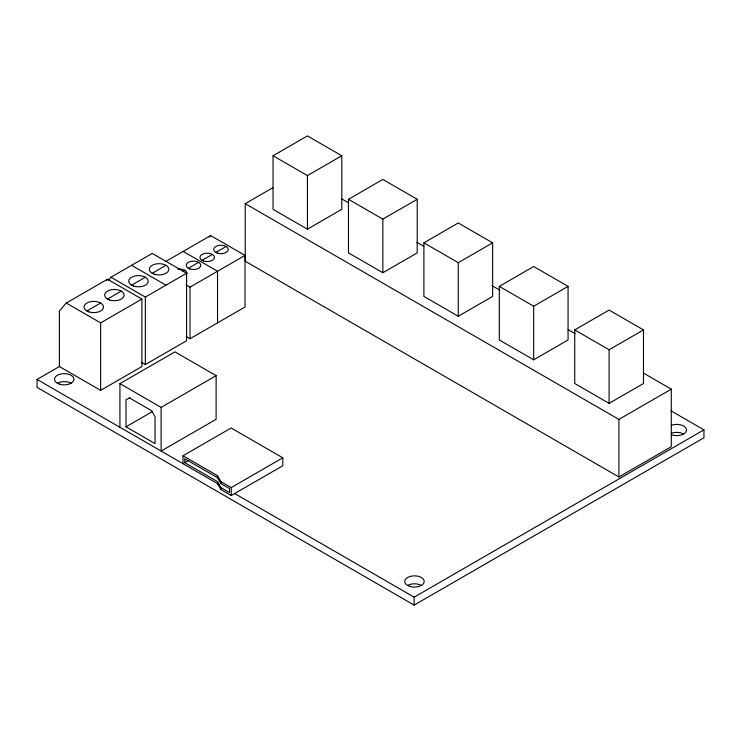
<?xml version="1.0" encoding="UTF-8"?>
<svg xmlns="http://www.w3.org/2000/svg" width="741" height="741" viewBox="0 0 741 741"><rect width="100%" height="100%" fill="white"/><g stroke="black" fill="none" stroke-linecap="round" stroke-linejoin="round"><path stroke-width="1.11" d="M66.273 303.032L59.391 310.97L59.391 366.545L100.646 390.359L141.901 366.545L141.901 299.058L107.519 279.218L66.273 303.032L100.646 322.881L141.901 299.058M106.148 280.802L107.519 279.218M108.205 280.404L110.955 277.227L152.211 253.413L186.584 273.262L186.584 340.74L145.338 364.553L141.411 362.284M209.277 237.139L210.648 235.555L245.03 255.395L245.03 306.996L190.02 338.757L186.093 336.488M273.04 155.749L307.422 135.899L341.796 155.749L341.796 209.333L307.422 229.182L273.04 209.333L273.04 155.749L307.422 175.589L341.796 155.749M643.244 372.973L671.29 389.164L671.29 446.721L618.902 476.972L245.234 261.23L245.234 203.673L272.91 187.695M165.475 261.638L210.648 235.555M86.892 310.97L100.646 303.032M107.519 299.058L121.274 291.12M131.583 285.165L145.338 277.227M152.211 273.262L165.965 265.324M182.99 271.363L184.87 270.28M188.307 268.298L198.616 262.342M202.052 260.36L212.371 254.404M215.807 252.422L226.116 246.466M110.955 277.227L145.338 297.076L186.584 273.262M186.093 284.887L190.02 287.156L245.03 255.395M348.465 199.292L382.838 179.442L417.22 199.292L417.22 252.876L382.838 272.725L348.465 252.876L348.465 199.292L382.838 219.132L417.22 199.292M670.938 410.792L703.95 429.854L703.95 437.792L414.154 605.101L37.05 387.376L37.05 379.438L59.391 366.545M119.931 427.288L119.931 383.625L174.932 351.873L216.113 375.65L216.113 419.313L161.112 451.065L161.112 407.402L216.113 375.65M129.925 397.648L125.998 399.918L125.998 426.825L155.045 443.6L155.045 416.683L151.609 410.727L129.434 397.926M423.889 242.835L458.262 222.985L492.635 242.835L492.635 296.419L458.262 316.268L423.889 296.419L423.889 242.835L458.262 262.685L492.635 242.835M125.998 426.825L152.516 411.514M183.008 463.709L183.008 455.771L231.136 427.983L282.803 457.818L282.803 465.756L231.238 495.525L220.929 489.569L217.493 483.595L217.493 481.604L184.731 462.69L184.731 458.753L217.493 477.667L220.929 483.623L229.525 488.578L229.525 492.552L220.929 487.587L217.493 481.604M184.731 462.69L188.659 460.43M499.304 286.378L533.687 266.528L568.06 286.378L568.06 339.962L533.687 359.811L499.304 339.962L499.304 286.378L533.687 306.228L568.06 286.378M183.008 455.771L217.493 475.676L220.929 481.631L231.238 487.587L282.803 457.818M574.729 329.921L609.102 310.071L643.484 329.921L643.484 383.514L609.102 403.354L574.729 383.514L574.729 329.921L609.102 349.771L643.484 329.921M245.234 203.673L618.902 419.415L671.29 389.164M234.675 493.543L414.154 597.163L703.95 429.854M341.703 198.875L348.715 202.923M416.84 242.261L423.852 246.308M491.968 285.637L499.99 290.259M568.106 329.597L575.118 333.645M183.147 251.431L217.53 271.271L217.53 322.881M131.583 265.324L165.965 285.165M119.931 383.625L161.112 407.402M37.05 379.438L219.401 484.697M618.902 419.415L618.902 476.972M609.102 349.771L609.102 403.354M533.687 306.228L533.687 359.811M458.262 262.685L458.262 316.268M414.154 597.163L414.154 605.101M382.838 219.132L382.838 272.725M307.422 175.589L307.422 229.182M231.238 487.587L231.238 495.525M220.929 481.631L220.929 483.623M220.929 487.587L220.929 489.569M217.493 475.676L217.493 477.667M190.02 287.156L190.02 338.757M145.338 297.076L145.338 364.553M100.646 322.881L100.646 390.359M57.363 383.236A9.726 5.613 0 0 1 71.117 383.236M407.596 585.436A9.726 5.613 0 0 1 421.342 585.436M671.892 433.105A9.726 5.613 0 0 1 683.637 434.004M671.892 425.167A9.726 5.613 0 0 1 686.481 430.03A9.726 5.613 0 0 1 671.892 434.893M177.821 269.196A7.29 4.214 0 0 1 186.76 274.346M59.382 384.125A9.726 5.613 0 0 0 73.961 379.262A9.726 5.613 0 0 0 59.382 374.4A9.726 5.613 0 0 0 59.382 384.125M409.606 586.326A9.726 5.613 0 0 0 424.195 581.463A9.726 5.613 0 0 0 409.606 576.6A9.726 5.613 0 0 0 409.606 586.326M109.538 299.957A9.726 5.613 0 0 0 124.118 295.094A9.726 5.613 0 0 0 109.538 290.231A9.726 5.613 0 0 0 109.538 299.957M88.911 311.859A9.726 5.613 0 0 0 103.49 306.996A9.726 5.613 0 0 0 88.911 302.133A9.726 5.613 0 0 0 88.911 311.859M154.221 274.151A9.726 5.613 0 0 0 168.809 269.289A9.726 5.613 0 0 0 154.221 264.426A9.726 5.613 0 0 0 154.221 274.151M203.562 261.027A7.29 4.214 0 0 0 214.501 257.386A7.29 4.214 0 0 0 203.562 253.737A7.29 4.214 0 0 0 203.562 261.027M217.317 253.089A7.29 4.214 0 0 0 228.256 249.439A7.29 4.214 0 0 0 217.317 245.799A7.29 4.214 0 0 0 217.317 253.089M189.816 268.964A7.29 4.214 0 0 0 200.755 265.324A7.29 4.214 0 0 0 189.816 261.675A7.29 4.214 0 0 0 189.816 268.964M133.602 286.063A9.726 5.613 0 0 0 148.181 281.2A9.726 5.613 0 0 0 133.602 276.337A9.726 5.613 0 0 0 133.602 286.063"/></g></svg>
